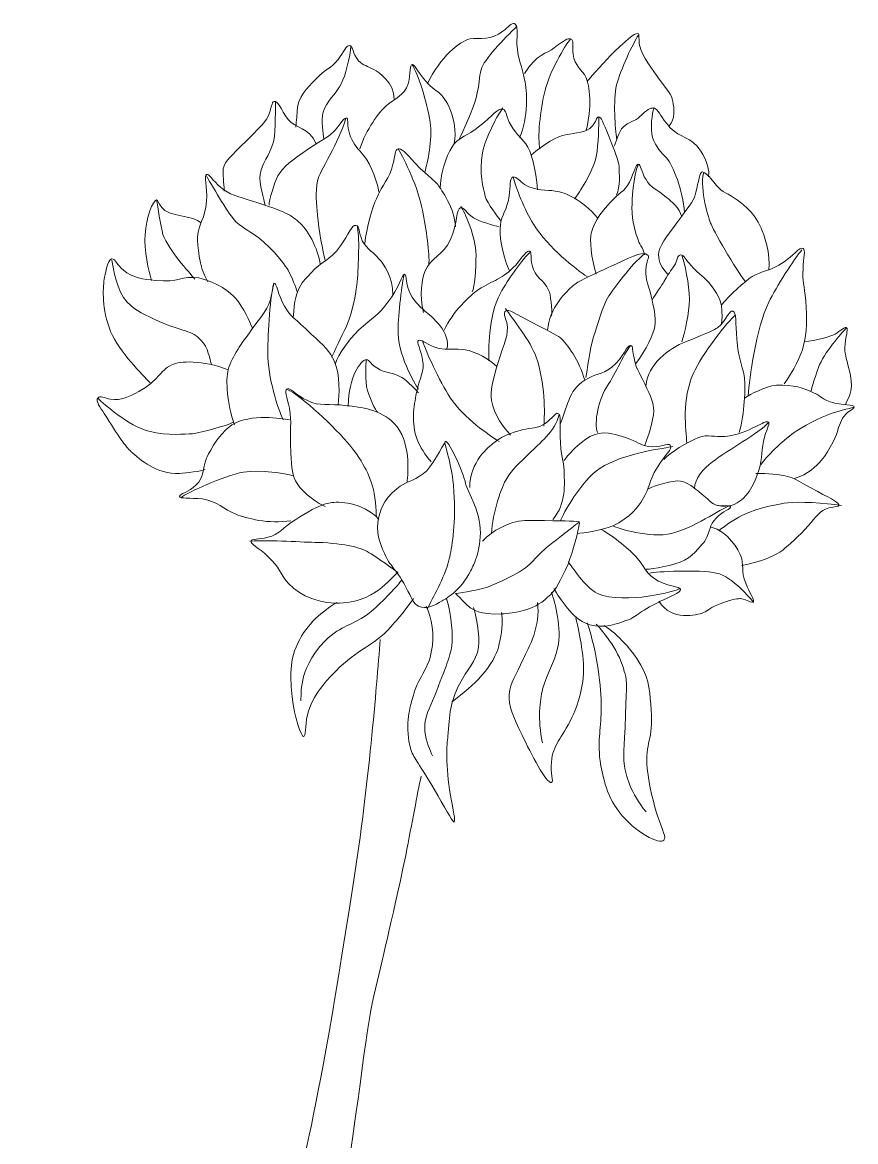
# Model space of a CAD drawing. Extents: x 26 to 586, y 226 to 583.
# Drawn here: x 516 to 581.2, y 372 to 459.6 of the extents above; entities that cross this region are included whole.
import ezdxf

# ---------------------------------------------------------------- set-up
doc = ezdxf.new("R2010")
doc.units = 0
doc.header["$MEASUREMENT"] = 0
doc.layers.add('Layer 1', color=7, linetype='Continuous')

msp = doc.modelspace()

# ---------------------------------------------------------------- linework, layer by layer
at = {"layer": 'Layer 1', "color": 7, "lineweight": 18, "true_color": 0xffffff}
for points, knots in [([(554.917, 450.586), (555.617, 452.086), (555.517, 454.286), (555.317, 455.086), (555.117, 456.186), (554.817, 456.586), (554.717, 457.886), (554.717, 458.686), (554.817, 459.386), (554.517, 459.486), (554.317, 459.586), (554.017, 459.186), (553.617, 458.886), (552.717, 458.186), (551.817, 458.386), (551.017, 458.286), (550.217, 458.086), (548.717, 456.886), (547.717, 454.786)], [0, 0, 0, 0, 1, 1, 1, 2, 2, 2, 3, 3, 3, 4, 4, 4, 5, 5, 5, 6, 6, 6, 6]), ([(554.717, 459.286), (553.717, 458.286), (552.117, 456.686), (551.917, 455.886), (551.717, 455.286), (551.817, 454.786), (551.517, 453.686), (551.317, 452.886), (550.417, 450.886), (550.217, 450.486)], [0, 0, 0, 0, 1, 1, 1, 2, 2, 2, 3, 3, 3, 3]), ([(560.117, 451.086), (560.617, 452.886), (560.417, 454.686), (560.117, 455.286), (559.817, 455.886), (559.217, 456.186), (559.117, 457.086), (559.017, 457.786), (559.217, 458.186), (558.917, 458.286), (558.717, 458.386), (558.417, 458.186), (557.617, 457.586), (557.117, 457.186), (556.217, 457.086), (555.317, 455.586)], [0, 0, 0, 0, 1, 1, 1, 2, 2, 2, 3, 3, 3, 4, 4, 4, 5, 5, 5, 5]), ([(558.917, 458.286), (558.417, 457.686), (557.317, 455.786), (556.917, 454.286), (556.517, 452.686), (556.317, 450.486), (556.517, 449.686)], [0, 0, 0, 0, 1, 1, 1, 2, 2, 2, 2]), ([(566.617, 451.486), (567.117, 451.986), (567.017, 452.886), (566.917, 453.386), (566.817, 453.986), (566.517, 454.186), (565.617, 455.486), (564.517, 456.986), (564.417, 457.386), (564.317, 457.786), (564.217, 458.286), (564.317, 458.586), (564.217, 458.686), (564.017, 458.786), (563.717, 458.586), (562.317, 457.286), (561.617, 456.586), (560.617, 455.386), (560.217, 454.986)], [0, 0, 0, 0, 1, 1, 1, 2, 2, 2, 3, 3, 3, 4, 4, 4, 5, 5, 5, 6, 6, 6, 6]), ([(564.217, 458.586), (563.817, 457.986), (562.817, 455.886), (562.517, 454.686), (562.217, 453.486), (562.417, 451.186), (562.517, 450.486)], [0, 0, 0, 0, 1, 1, 1, 2, 2, 2, 2]), ([(545.117, 453.586), (545.117, 454.886), (543.917, 455.686), (543.517, 455.886), (543.017, 456.186), (542.717, 456.186), (542.317, 456.586), (541.817, 457.186), (541.917, 457.686), (541.617, 457.786), (541.317, 457.786), (541.217, 457.286), (540.717, 456.686), (540.117, 455.886), (539.817, 456.086), (538.917, 455.086), (538.317, 454.486), (537.517, 453.686), (537.517, 452.586), (537.517, 452.386), (537.417, 451.486), (537.417, 451.386)], [0, 0, 0, 0, 1, 1, 1, 2, 2, 2, 3, 3, 3, 4, 4, 4, 5, 5, 5, 6, 6, 6, 7, 7, 7, 7]), ([(541.717, 457.786), (541.717, 456.886), (541.217, 455.286), (541.017, 454.886), (540.517, 453.886), (539.817, 453.486), (539.517, 452.486), (539.417, 451.986), (539.517, 450.786), (539.617, 450.486)], [0, 0, 0, 0, 1, 1, 1, 2, 2, 2, 3, 3, 3, 3]), ([(549.817, 450.086), (550.117, 452.086), (549.117, 453.686), (548.617, 454.086), (548.317, 454.286), (547.917, 454.586), (547.417, 455.186), (546.917, 455.786), (546.717, 456.286), (546.517, 456.286), (546.317, 456.286), (546.417, 455.586), (546.217, 454.786), (545.917, 453.886), (545.117, 453.586), (544.517, 453.086), (543.917, 452.586), (542.917, 451.186), (542.417, 449.686)], [0, 0, 0, 0, 1, 1, 1, 2, 2, 2, 3, 3, 3, 4, 4, 4, 5, 5, 5, 6, 6, 6, 6]), ([(547.517, 447.886), (547.717, 448.586), (548.117, 450.386), (547.917, 451.786), (547.717, 453.286), (546.917, 455.686), (546.517, 456.286)], [0, 0, 0, 0, 1, 1, 1, 2, 2, 2, 2]), ([(539.017, 450.086), (538.417, 451.386), (537.417, 451.286), (536.817, 451.986), (536.217, 452.786), (536.017, 453.486), (535.717, 453.386), (535.517, 453.386), (535.517, 452.886), (535.217, 452.186), (535.017, 451.786), (534.817, 451.586), (533.017, 449.786), (532.217, 448.986), (531.717, 448.586), (531.717, 447.886), (531.717, 447.586), (531.817, 446.586), (531.817, 446.386)], [0, 0, 0, 0, 1, 1, 1, 2, 2, 2, 3, 3, 3, 4, 4, 4, 5, 5, 5, 6, 6, 6, 6]), ([(535.817, 453.386), (535.817, 452.386), (535.817, 450.586), (535.617, 450.086), (535.317, 449.086), (534.817, 448.686), (534.617, 447.686), (534.517, 446.986), (534.917, 445.686), (535.017, 445.286)], [0, 0, 0, 0, 1, 1, 1, 2, 2, 2, 3, 3, 3, 3]), ([(543.917, 446.286), (543.717, 447.586), (543.017, 448.886), (542.617, 449.286), (542.117, 449.886), (541.817, 450.186), (541.617, 450.886), (541.417, 451.486), (541.517, 451.986), (541.417, 452.086), (541.217, 452.186), (540.917, 451.686), (540.517, 451.186), (540.017, 450.586), (539.717, 450.586), (538.417, 449.686), (537.117, 448.786), (536.417, 448.286), (536.017, 447.586), (535.717, 446.986), (535.317, 445.686), (535.317, 445.286)], [0, 0, 0, 0, 1, 1, 1, 2, 2, 2, 3, 3, 3, 4, 4, 4, 5, 5, 5, 6, 6, 6, 7, 7, 7, 7]), ([(541.317, 452.086), (540.817, 450.186), (539.217, 447.886), (539.117, 447.186), (538.917, 446.286), (539.017, 445.386), (539.117, 444.486), (539.217, 443.386), (539.517, 441.586), (539.717, 440.986)], [0, 0, 0, 0, 1, 1, 1, 2, 2, 2, 3, 3, 3, 3]), ([(556.317, 446.486), (556.217, 448.086), (555.817, 449.486), (555.417, 450.086), (555.017, 450.586), (554.517, 450.986), (554.117, 451.786), (553.817, 452.386), (553.917, 452.686), (553.617, 452.786), (553.217, 452.886), (552.817, 452.286), (551.817, 451.486), (550.717, 450.586), (550.317, 450.686), (549.817, 450.086), (549.417, 449.586), (548.717, 448.086), (548.717, 446.686)], [0, 0, 0, 0, 1, 1, 1, 2, 2, 2, 3, 3, 3, 4, 4, 4, 5, 5, 5, 6, 6, 6, 6]), ([(553.617, 452.886), (553.217, 452.386), (552.317, 450.686), (552.017, 449.386), (551.717, 447.786), (552.117, 446.586), (552.217, 445.986), (552.417, 445.386), (553.217, 444.386), (553.417, 444.086)], [0, 0, 0, 0, 1, 1, 1, 2, 2, 2, 3, 3, 3, 3]), ([(562.517, 446.086), (562.817, 446.686), (562.717, 447.886), (562.717, 448.186), (562.717, 448.586), (562.617, 448.786), (561.917, 450.686), (561.417, 451.786), (561.317, 452.186), (561.117, 452.186), (560.917, 452.186), (560.917, 451.786), (560.617, 451.486), (560.117, 450.886), (559.317, 450.986), (558.517, 450.786), (557.917, 450.686), (556.817, 450.086), (555.817, 449.186)], [0, 0, 0, 0, 1, 1, 1, 2, 2, 2, 3, 3, 3, 4, 4, 4, 5, 5, 5, 6, 6, 6, 6]), ([(559.217, 445.786), (559.617, 446.286), (560.617, 447.786), (560.917, 449.086), (561.117, 450.086), (561.117, 451.586), (561.117, 452.186)], [0, 0, 0, 0, 1, 1, 1, 2, 2, 2, 2]), ([(569.717, 447.486), (569.817, 448.586), (569.117, 449.486), (568.817, 449.886), (568.017, 450.786), (567.217, 450.586), (566.417, 451.686), (565.917, 452.286), (565.817, 452.786), (565.417, 452.886), (565.117, 452.886), (564.917, 452.786), (564.317, 452.186), (564.017, 451.886), (563.417, 451.786), (563.017, 451.386), (562.717, 451.086), (562.417, 450.086), (562.317, 449.886)], [0, 0, 0, 0, 1, 1, 1, 2, 2, 2, 3, 3, 3, 4, 4, 4, 5, 5, 5, 6, 6, 6, 6]), ([(565.417, 452.886), (565.317, 452.486), (565.117, 451.286), (565.317, 450.586), (565.617, 449.786), (566.017, 449.386), (566.417, 448.986), (566.917, 448.386), (567.717, 446.486), (567.817, 444.686)], [0, 0, 0, 0, 1, 1, 1, 2, 2, 2, 3, 3, 3, 3]), ([(549.917, 443.586), (549.817, 445.086), (548.817, 446.486), (548.517, 446.886), (548.117, 447.386), (548.117, 447.186), (546.717, 448.586), (546.017, 449.386), (545.617, 449.786), (545.417, 449.686), (545.117, 449.586), (545.217, 449.186), (545.017, 448.486), (544.717, 447.286), (544.217, 446.986), (543.717, 445.786), (543.417, 445.186), (542.917, 443.486), (542.817, 442.286)], [0, 0, 0, 0, 1, 1, 1, 2, 2, 2, 3, 3, 3, 4, 4, 4, 5, 5, 5, 6, 6, 6, 6]), ([(547.817, 440.586), (547.917, 441.486), (547.617, 443.386), (547.317, 444.886), (547.017, 446.586), (545.917, 448.886), (545.417, 449.686)], [0, 0, 0, 0, 1, 1, 1, 2, 2, 2, 2]), ([(539.317, 440.686), (539.017, 442.386), (538.117, 443.586), (537.517, 444.086), (536.817, 444.686), (535.917, 444.986), (534.017, 445.586), (532.817, 445.986), (532.217, 446.086), (531.517, 446.686), (530.917, 447.186), (530.617, 447.786), (530.417, 447.686), (530.217, 447.586), (530.517, 446.786), (530.417, 445.586), (530.317, 444.186), (529.817, 443.886), (529.717, 442.786), (529.717, 442.186), (529.817, 440.486), (530.517, 439.286)], [0, 0, 0, 0, 1, 1, 1, 2, 2, 2, 3, 3, 3, 4, 4, 4, 5, 5, 5, 6, 6, 6, 7, 7, 7, 7]), ([(567.617, 444.386), (567.417, 445.086), (566.817, 445.586), (566.417, 445.886), (565.617, 446.586), (565.217, 446.586), (564.817, 447.286), (564.417, 447.886), (564.417, 448.486), (564.217, 448.486), (564.017, 448.486), (563.917, 447.886), (563.517, 447.086), (563.117, 446.286), (562.717, 446.286), (562.017, 445.486), (561.517, 444.986), (560.817, 444.186), (560.517, 443.086), (560.417, 442.686), (560.517, 441.086), (560.917, 439.886)], [0, 0, 0, 0, 1, 1, 1, 2, 2, 2, 3, 3, 3, 4, 4, 4, 5, 5, 5, 6, 6, 6, 7, 7, 7, 7]), ([(564.217, 448.486), (563.817, 447.586), (563.717, 445.586), (563.717, 445.086), (563.717, 443.986), (564.017, 443.086), (564.217, 442.486), (564.317, 442.286), (564.717, 441.586), (564.717, 441.386)], [0, 0, 0, 0, 1, 1, 1, 2, 2, 2, 3, 3, 3, 3]), ([(574.417, 440.186), (574.617, 441.386), (574.017, 443.086), (573.817, 443.486), (573.317, 444.786), (572.117, 445.586), (571.817, 445.786), (570.917, 446.386), (570.717, 446.286), (570.117, 447.086), (569.817, 447.486), (569.417, 447.886), (569.217, 447.886), (569.017, 447.886), (568.917, 447.086), (568.717, 446.286), (568.617, 445.686), (568.417, 445.486), (567.217, 443.886), (566.017, 442.286), (565.717, 441.786), (565.817, 441.186), (565.817, 440.686), (566.317, 440.086), (566.517, 439.886)], [0, 0, 0, 0, 1, 1, 1, 2, 2, 2, 3, 3, 3, 4, 4, 4, 5, 5, 5, 6, 6, 6, 7, 7, 7, 8, 8, 8, 8]), ([(569.317, 447.786), (569.017, 446.486), (569.717, 444.186), (569.917, 443.786), (570.217, 442.986), (572.217, 439.686), (572.617, 439.286)], [0, 0, 0, 0, 1, 1, 1, 2, 2, 2, 2]), ([(537.517, 438.486), (537.417, 438.886), (537.117, 439.586), (536.817, 440.186), (536.617, 440.486), (536.217, 441.186), (534.917, 442.386), (533.717, 443.386), (533.517, 443.286), (532.717, 443.986), (532.217, 444.486), (531.017, 446.486), (530.417, 447.586)], [0, 0, 0, 0, 1, 1, 1, 2, 2, 2, 3, 3, 3, 4, 4, 4, 4]), ([(561.017, 444.286), (559.817, 445.686), (558.517, 446.286), (557.717, 446.386), (557.017, 446.486), (556.217, 446.386), (555.317, 446.886), (554.917, 447.186), (554.717, 447.486), (554.417, 447.486), (554.117, 447.386), (554.217, 446.786), (554.117, 445.986), (553.917, 444.786), (553.517, 444.586), (553.417, 443.686), (553.317, 443.086), (553.517, 441.486), (554.117, 440.186)], [0, 0, 0, 0, 1, 1, 1, 2, 2, 2, 3, 3, 3, 4, 4, 4, 5, 5, 5, 6, 6, 6, 6]), ([(554.417, 447.486), (554.617, 446.686), (555.317, 444.886), (556.017, 443.786), (557.217, 441.886), (559.317, 440.286), (560.217, 439.686)], [0, 0, 0, 0, 1, 1, 1, 2, 2, 2, 2]), ([(530.017, 443.886), (529.417, 444.486), (527.417, 444.386), (526.917, 445.086), (526.617, 445.486), (526.617, 445.686), (526.517, 445.686), (526.217, 445.686), (525.717, 444.286), (525.617, 442.986), (525.517, 441.786), (525.917, 440.086), (526.117, 439.386)], [0, 0, 0, 0, 1, 1, 1, 2, 2, 2, 3, 3, 3, 4, 4, 4, 4]), ([(526.517, 445.686), (526.617, 445.186), (526.817, 443.686), (527.017, 442.986), (527.517, 441.686), (529.017, 440.086), (529.517, 439.486)], [0, 0, 0, 0, 1, 1, 1, 2, 2, 2, 2]), ([(553.317, 443.586), (552.917, 443.686), (551.817, 443.986), (551.317, 444.286), (550.717, 444.686), (550.617, 445.086), (550.317, 445.086), (549.917, 444.986), (550.117, 443.886), (549.517, 442.586), (548.917, 441.286), (548.017, 441.286), (547.517, 440.086), (547.317, 439.586), (547.017, 438.186), (547.417, 436.886)], [0, 0, 0, 0, 1, 1, 1, 2, 2, 2, 3, 3, 3, 4, 4, 4, 5, 5, 5, 5]), ([(551.217, 438.486), (551.417, 438.886), (551.517, 440.286), (551.517, 441.386), (551.517, 442.786), (550.617, 444.786), (550.317, 445.186)], [0, 0, 0, 0, 1, 1, 1, 2, 2, 2, 2]), ([(545.017, 438.286), (545.017, 439.586), (544.317, 440.686), (543.917, 441.086), (543.517, 441.586), (543.017, 441.786), (542.617, 442.486), (542.317, 443.186), (542.417, 443.686), (542.117, 443.686), (541.817, 443.786), (541.517, 442.986), (540.917, 442.086), (540.017, 440.886), (539.417, 440.886), (538.617, 439.986), (538.217, 439.486), (537.317, 439.086), (537.217, 436.486)], [0, 0, 0, 0, 1, 1, 1, 2, 2, 2, 3, 3, 3, 4, 4, 4, 5, 5, 5, 6, 6, 6, 6]), ([(540.217, 433.386), (540.417, 433.786), (541.017, 435.086), (541.317, 435.686), (542.017, 437.286), (542.117, 438.686), (542.217, 439.286), (542.317, 440.586), (542.417, 442.886), (542.217, 443.686)], [0, 0, 0, 0, 1, 1, 1, 2, 2, 2, 3, 3, 3, 3]), ([(557.417, 436.586), (557.517, 437.086), (557.317, 438.386), (557.217, 438.586), (556.817, 439.486), (556.117, 439.586), (555.917, 440.586), (555.717, 441.186), (555.917, 441.586), (555.717, 441.686), (555.517, 441.786), (555.117, 441.186), (554.617, 440.586), (553.617, 439.486), (552.817, 439.386), (551.717, 438.686), (551.017, 438.186), (549.717, 436.986), (549.017, 435.486)], [0, 0, 0, 0, 1, 1, 1, 2, 2, 2, 3, 3, 3, 4, 4, 4, 5, 5, 5, 6, 6, 6, 6]), ([(555.717, 441.586), (555.217, 441.086), (554.017, 439.486), (553.417, 438.386), (552.417, 436.486), (552.517, 433.886), (552.517, 433.086)], [0, 0, 0, 0, 1, 1, 1, 2, 2, 2, 2]), ([(564.017, 432.886), (564.817, 433.886), (565.417, 435.286), (565.517, 435.786), (565.617, 436.586), (565.417, 437.286), (565.217, 438.186), (564.917, 439.286), (564.717, 439.686), (564.817, 440.486), (564.917, 440.986), (565.117, 441.286), (564.917, 441.386), (564.717, 441.686), (563.917, 441.386), (562.517, 440.686), (560.517, 439.786), (559.417, 439.286), (559.117, 438.986), (558.617, 438.586), (557.217, 437.186), (557.117, 435.486)], [0, 0, 0, 0, 1, 1, 1, 2, 2, 2, 3, 3, 3, 4, 4, 4, 5, 5, 5, 6, 6, 6, 7, 7, 7, 7]), ([(575.617, 431.286), (576.317, 432.186), (577.017, 433.686), (577.117, 434.186), (577.417, 435.386), (577.417, 436.386), (577.317, 437.786), (577.217, 439.086), (577.017, 439.286), (577.117, 440.286), (577.117, 441.186), (577.317, 441.786), (577.117, 441.886), (576.817, 442.086), (576.417, 441.286), (575.217, 440.586), (574.317, 440.086), (574.017, 440.186), (573.117, 439.686), (572.617, 439.386), (571.317, 438.186), (570.717, 437.486)], [0, 0, 0, 0, 1, 1, 1, 2, 2, 2, 3, 3, 3, 4, 4, 4, 5, 5, 5, 6, 6, 6, 7, 7, 7, 7]), ([(577.017, 441.786), (576.417, 441.086), (575.017, 438.886), (574.417, 437.686), (573.417, 435.586), (572.917, 431.686), (572.817, 430.386)], [0, 0, 0, 0, 1, 1, 1, 2, 2, 2, 2]), ([(534.017, 435.686), (533.817, 436.086), (533.317, 437.286), (532.717, 437.986), (532.317, 438.386), (531.317, 439.286), (529.817, 439.586), (528.417, 439.786), (528.317, 439.186), (526.417, 439.386), (525.517, 439.486), (524.617, 439.586), (523.917, 440.186), (523.417, 440.586), (523.317, 441.086), (523.017, 441.086), (522.617, 440.986), (522.517, 439.786), (522.417, 439.486), (522.317, 438.686), (522.217, 437.186), (522.917, 435.386), (523.617, 433.786), (525.417, 431.986), (526.017, 431.386)], [0, 0, 0, 0, 1, 1, 1, 2, 2, 2, 3, 3, 3, 4, 4, 4, 5, 5, 5, 6, 6, 6, 7, 7, 7, 8, 8, 8, 8]), ([(523.017, 440.986), (523.117, 440.286), (523.417, 438.586), (524.217, 437.686), (524.917, 436.986), (525.617, 436.686), (526.717, 436.186), (528.517, 435.386), (529.317, 435.486), (530.017, 434.686), (530.517, 434.186), (530.717, 433.186), (530.817, 432.786)], [0, 0, 0, 0, 1, 1, 1, 2, 2, 2, 3, 3, 3, 4, 4, 4, 4]), ([(564.717, 441.486), (563.617, 440.586), (562.317, 438.786), (561.917, 438.186), (561.317, 437.186), (561.117, 436.186), (560.717, 434.986), (560.417, 433.986), (560.217, 432.386), (560.117, 431.786)], [0, 0, 0, 0, 1, 1, 1, 2, 2, 2, 3, 3, 3, 3]), ([(570.717, 435.986), (570.917, 437.586), (570.517, 438.186), (569.917, 438.986), (569.417, 439.686), (569.017, 439.786), (568.317, 440.586), (567.917, 440.986), (567.817, 441.386), (567.517, 441.386), (567.317, 441.386), (567.317, 441.186), (567.117, 440.686), (566.817, 440.186), (566.717, 440.186), (566.217, 439.286), (566.117, 439.086), (565.517, 438.286), (565.317, 437.886)], [0, 0, 0, 0, 1, 1, 1, 2, 2, 2, 3, 3, 3, 4, 4, 4, 5, 5, 5, 6, 6, 6, 6]), ([(567.617, 434.586), (567.817, 435.186), (568.217, 436.886), (568.217, 437.886), (568.217, 439.086), (567.817, 440.786), (567.617, 441.386)], [0, 0, 0, 0, 1, 1, 1, 2, 2, 2, 2]), ([(549.217, 433.986), (549.617, 435.286), (548.017, 436.586), (547.517, 436.986), (547.117, 437.386), (546.817, 437.586), (546.517, 438.086), (545.917, 438.986), (546.117, 439.886), (545.917, 439.886), (545.717, 439.886), (545.517, 438.786), (544.617, 437.686), (543.917, 436.686), (543.417, 436.486), (542.317, 435.486), (541.517, 434.686), (540.717, 433.586), (540.517, 432.886)], [0, 0, 0, 0, 1, 1, 1, 2, 2, 2, 3, 3, 3, 4, 4, 4, 5, 5, 5, 6, 6, 6, 6]), ([(545.917, 439.886), (545.717, 439.386), (545.417, 436.586), (545.417, 435.586), (545.317, 433.686), (546.717, 431.286), (547.017, 430.886)], [0, 0, 0, 0, 1, 1, 1, 2, 2, 2, 2]), ([(540.717, 429.686), (540.817, 430.386), (540.917, 431.986), (540.417, 433.086), (540.117, 433.786), (539.617, 434.286), (538.617, 435.186), (537.317, 436.486), (537.017, 436.486), (536.517, 437.386), (536.017, 438.286), (535.917, 439.186), (535.717, 439.186), (535.617, 439.186), (535.617, 438.686), (535.517, 438.286), (535.317, 437.186), (534.717, 436.586), (533.917, 435.486), (533.217, 434.486), (532.417, 433.486), (532.117, 432.386), (531.917, 431.586), (532.017, 429.786), (532.617, 428.086)], [0, 0, 0, 0, 1, 1, 1, 2, 2, 2, 3, 3, 3, 4, 4, 4, 5, 5, 5, 6, 6, 6, 7, 7, 7, 8, 8, 8, 8]), ([(535.717, 439.186), (535.417, 438.386), (535.217, 435.186), (535.217, 433.786), (535.217, 431.686), (536.017, 429.386), (536.417, 428.486)], [0, 0, 0, 0, 1, 1, 1, 2, 2, 2, 2]), ([(560.017, 431.586), (559.617, 433.086), (558.617, 434.486), (558.117, 434.886), (557.717, 435.186), (557.117, 435.486), (555.917, 436.086), (554.617, 436.786), (554.017, 437.186), (553.817, 436.986), (553.617, 436.886), (553.817, 436.486), (553.917, 436.086), (554.117, 435.086), (553.717, 434.586), (553.217, 432.886), (552.817, 431.486), (552.617, 430.786), (552.717, 429.986), (552.917, 428.886), (553.717, 427.786), (554.217, 427.286)], [0, 0, 0, 0, 1, 1, 1, 2, 2, 2, 3, 3, 3, 4, 4, 4, 5, 5, 5, 6, 6, 6, 7, 7, 7, 7]), ([(556.817, 427.986), (556.917, 428.986), (556.917, 431.386), (556.217, 433.386), (555.817, 434.586), (554.317, 436.486), (553.817, 437.186)], [0, 0, 0, 0, 1, 1, 1, 2, 2, 2, 2]), ([(572.117, 427.486), (572.517, 428.986), (572.617, 430.986), (572.517, 431.786), (572.317, 432.986), (572.017, 433.286), (571.917, 434.786), (571.817, 436.086), (571.917, 436.886), (571.617, 436.986), (571.317, 437.086), (571.217, 436.386), (570.417, 435.686), (570.117, 435.486), (569.917, 435.386), (567.917, 434.586), (566.617, 434.086), (564.917, 432.786), (564.817, 431.186)], [0, 0, 0, 0, 1, 1, 1, 2, 2, 2, 3, 3, 3, 4, 4, 4, 5, 5, 5, 6, 6, 6, 6]), ([(571.817, 436.686), (571.217, 436.186), (569.217, 433.686), (568.517, 432.086), (567.617, 430.186), (567.917, 427.586), (568.017, 426.686)], [0, 0, 0, 0, 1, 1, 1, 2, 2, 2, 2]), ([(580.417, 429.686), (580.717, 430.386), (581.217, 430.786), (580.617, 432.786), (580.417, 433.486), (580.317, 433.886), (580.417, 434.686), (580.517, 435.186), (580.617, 435.586), (580.517, 435.686), (580.417, 435.786), (580.017, 435.486), (579.617, 435.186), (579.217, 434.986), (578.117, 434.686), (577.217, 434.586)], [0, 0, 0, 0, 1, 1, 1, 2, 2, 2, 3, 3, 3, 4, 4, 4, 5, 5, 5, 5]), ([(580.517, 435.686), (580.117, 435.286), (578.717, 433.686), (578.317, 432.586), (578.117, 432.086), (577.817, 431.086), (577.717, 430.686)], [0, 0, 0, 0, 1, 1, 1, 2, 2, 2, 2]), ([(553.117, 432.686), (552.217, 433.486), (551.017, 433.986), (550.417, 433.986), (549.617, 434.086), (549.117, 433.886), (548.217, 434.186), (547.517, 434.486), (547.217, 434.786), (547.017, 434.686), (546.817, 434.586), (547.217, 433.986), (547.317, 433.186), (547.517, 432.186), (547.117, 431.986), (546.817, 430.386), (546.617, 429.286), (546.417, 427.986), (547.017, 426.686), (547.217, 426.186), (547.817, 425.386), (548.017, 425.186)], [0, 0, 0, 0, 1, 1, 1, 2, 2, 2, 3, 3, 3, 4, 4, 4, 5, 5, 5, 6, 6, 6, 7, 7, 7, 7]), ([(547.317, 434.686), (547.617, 433.786), (548.617, 431.586), (549.517, 430.186), (550.617, 428.586), (552.517, 427.286), (553.317, 426.786)], [0, 0, 0, 0, 1, 1, 1, 2, 2, 2, 2]), ([(564.717, 426.486), (564.917, 426.986), (565.417, 428.386), (565.417, 429.186), (565.417, 429.786), (565.217, 430.286), (564.717, 431.286), (564.217, 432.386), (564.017, 432.486), (563.917, 433.186), (563.717, 433.886), (563.817, 434.286), (563.617, 434.286), (563.317, 434.386), (563.117, 433.386), (562.117, 432.586), (561.317, 431.986), (560.817, 432.086), (560.017, 431.586), (558.717, 430.786), (558.617, 429.286), (558.117, 428.186)], [0, 0, 0, 0, 1, 1, 1, 2, 2, 2, 3, 3, 3, 4, 4, 4, 5, 5, 5, 6, 6, 6, 7, 7, 7, 7]), ([(563.617, 434.286), (563.317, 434.086), (562.317, 431.886), (561.817, 431.186), (561.117, 430.186), (560.717, 428.186), (561.017, 427.486)], [0, 0, 0, 0, 1, 1, 1, 2, 2, 2, 2]), ([(532.117, 432.386), (530.117, 433.186), (528.317, 433.086), (527.717, 432.786), (526.717, 432.286), (526.717, 431.586), (525.117, 430.686), (524.417, 430.286), (523.717, 429.986), (522.917, 430.086), (522.417, 430.186), (522.117, 430.386), (521.917, 430.186), (521.717, 429.986), (522.117, 429.386), (522.417, 428.986), (523.517, 427.186), (524.117, 426.386), (524.517, 425.986), (525.217, 425.386), (526.517, 424.186), (528.317, 424.286), (528.817, 424.286), (530.017, 424.486), (530.317, 424.586)], [0, 0, 0, 0, 1, 1, 1, 2, 2, 2, 3, 3, 3, 4, 4, 4, 5, 5, 5, 6, 6, 6, 7, 7, 7, 8, 8, 8, 8]), ([(547.017, 430.586), (546.817, 430.786), (546.217, 431.486), (545.717, 431.786), (545.017, 432.186), (544.417, 432.186), (544.017, 432.386), (543.217, 432.786), (543.217, 433.186), (542.917, 433.186), (542.517, 433.186), (541.517, 431.786), (541.517, 429.586)], [0, 0, 0, 0, 1, 1, 1, 2, 2, 2, 3, 3, 3, 4, 4, 4, 4]), ([(542.917, 433.186), (542.917, 432.886), (542.817, 431.486), (543.017, 430.786), (543.217, 430.186), (543.617, 429.186), (543.817, 429.086)], [0, 0, 0, 0, 1, 1, 1, 2, 2, 2, 2]), ([(546.117, 423.586), (546.217, 424.286), (546.417, 426.886), (545.117, 428.186), (544.117, 429.286), (542.417, 429.486), (541.417, 429.586), (539.917, 429.786), (539.317, 429.486), (538.317, 429.986), (537.417, 430.386), (536.917, 431.086), (536.717, 430.886), (536.517, 430.786), (536.717, 430.286), (536.917, 429.386), (537.117, 428.086), (536.917, 427.986), (537.017, 425.886), (537.117, 424.686), (537.117, 424.086), (537.517, 423.486), (538.017, 422.686), (539.217, 421.886), (539.717, 421.686)], [0, 0, 0, 0, 1, 1, 1, 2, 2, 2, 3, 3, 3, 4, 4, 4, 5, 5, 5, 6, 6, 6, 7, 7, 7, 8, 8, 8, 8]), ([(576.417, 423.886), (577.517, 424.186), (578.117, 424.886), (578.517, 425.286), (579.217, 426.086), (579.817, 427.486), (579.817, 427.686), (580.017, 428.186), (580.117, 428.686), (580.617, 429.086), (580.917, 429.286), (581.117, 429.386), (581.117, 429.486), (581.117, 429.686), (580.217, 429.586), (579.217, 429.886), (578.417, 430.186), (578.517, 430.386), (577.717, 430.686), (577.317, 430.886), (576.317, 431.286), (575.017, 431.186), (574.117, 431.086), (573.017, 430.486), (572.517, 430.186)], [0, 0, 0, 0, 1, 1, 1, 2, 2, 2, 3, 3, 3, 4, 4, 4, 5, 5, 5, 6, 6, 6, 7, 7, 7, 8, 8, 8, 8]), ([(521.917, 430.186), (522.417, 429.686), (524.317, 427.986), (525.917, 427.586), (527.517, 427.186), (528.717, 427.386), (529.317, 427.386), (530.317, 427.586), (531.917, 427.986), (532.517, 428.286)], [0, 0, 0, 0, 1, 1, 1, 2, 2, 2, 3, 3, 3, 3]), ([(543.717, 420.886), (543.717, 421.286), (543.617, 422.686), (543.417, 423.286), (543.317, 423.586), (543.017, 424.786), (541.717, 426.386), (540.417, 427.986), (537.917, 430.286), (536.717, 430.886)], [0, 0, 0, 0, 1, 1, 1, 2, 2, 2, 3, 3, 3, 3]), ([(581.117, 429.486), (580.817, 429.386), (579.517, 429.086), (579.117, 428.886), (577.717, 428.386), (576.717, 427.686), (576.417, 427.486), (575.417, 426.786), (574.217, 425.586), (573.817, 424.986)], [0, 0, 0, 0, 1, 1, 1, 2, 2, 2, 3, 3, 3, 3]), ([(536.917, 428.486), (536.317, 428.586), (533.917, 428.986), (532.417, 428.086), (531.117, 427.186), (530.517, 425.586), (530.417, 425.486), (530.117, 424.586), (530.217, 423.986), (529.617, 423.386), (529.017, 422.786), (528.317, 422.686), (528.317, 422.486), (528.317, 422.286), (529.117, 422.386), (530.117, 422.286), (531.317, 422.086), (531.717, 421.486), (532.717, 421.086), (533.517, 420.786), (535.317, 420.286), (537.017, 420.586)], [0, 0, 0, 0, 1, 1, 1, 2, 2, 2, 3, 3, 3, 4, 4, 4, 5, 5, 5, 6, 6, 6, 7, 7, 7, 7]), ([(557.517, 420.686), (558.617, 421.886), (558.417, 423.686), (558.417, 424.186), (558.417, 425.186), (558.217, 425.286), (558.117, 426.686), (558.017, 428.086), (558.217, 428.886), (557.917, 428.986), (557.717, 429.086), (557.517, 428.586), (556.917, 428.186), (556.317, 427.786), (555.917, 427.886), (555.117, 427.686), (554.817, 427.586), (553.717, 427.386), (552.917, 426.686), (552.517, 426.386), (551.017, 425.186), (551.017, 423.186)], [0, 0, 0, 0, 1, 1, 1, 2, 2, 2, 3, 3, 3, 4, 4, 4, 5, 5, 5, 6, 6, 6, 7, 7, 7, 7]), ([(558.017, 428.886), (557.717, 427.586), (556.417, 426.586), (555.717, 425.886), (554.917, 425.086), (554.317, 424.586), (553.917, 423.886), (553.517, 423.286), (552.817, 421.186), (552.717, 419.586)], [0, 0, 0, 0, 1, 1, 1, 2, 2, 2, 3, 3, 3, 3]), ([(570.417, 421.786), (570.717, 421.686), (572.517, 421.286), (573.517, 424.186), (573.917, 425.186), (573.817, 425.886), (574.017, 426.786), (574.217, 427.786), (574.517, 428.086), (574.417, 428.286), (574.117, 428.586), (573.017, 427.386), (571.017, 427.186), (570.117, 427.086), (569.717, 427.386), (568.917, 427.086), (568.117, 426.786), (566.617, 425.886), (566.217, 425.386)], [0, 0, 0, 0, 1, 1, 1, 2, 2, 2, 3, 3, 3, 4, 4, 4, 5, 5, 5, 6, 6, 6, 6]), ([(559.417, 419.586), (559.817, 419.586), (561.617, 419.886), (562.217, 420.186), (563.517, 420.786), (564.317, 421.786), (564.517, 422.186), (565.217, 423.286), (564.917, 423.486), (565.717, 424.786), (566.317, 425.786), (566.917, 426.186), (566.717, 426.486), (566.517, 426.686), (565.917, 426.286), (565.017, 426.386), (564.317, 426.486), (564.217, 426.786), (563.217, 427.086), (562.517, 427.286), (561.817, 427.586), (561.017, 427.386), (560.017, 427.186), (558.717, 425.786), (558.417, 425.286)], [0, 0, 0, 0, 1, 1, 1, 2, 2, 2, 3, 3, 3, 4, 4, 4, 5, 5, 5, 6, 6, 6, 7, 7, 7, 8, 8, 8, 8]), ([(574.417, 428.286), (573.617, 427.386), (571.317, 426.186), (570.017, 425.186), (569.317, 424.686), (568.617, 423.886), (568.617, 423.086)], [0, 0, 0, 0, 1, 1, 1, 2, 2, 2, 2]), ([(549.117, 426.786), (548.917, 426.486), (548.017, 424.686), (547.417, 424.286), (546.517, 423.586), (546.017, 423.686), (545.317, 423.086), (544.217, 422.286), (543.917, 420.986), (543.917, 420.886), (543.617, 419.686), (544.017, 418.786), (544.317, 418.086), (544.817, 416.886), (545.117, 417.086), (546.017, 415.386), (546.517, 414.486), (546.617, 414.086), (547.017, 413.886), (547.617, 413.586), (548.317, 413.986), (548.817, 414.286), (549.017, 414.386), (550.317, 415.086), (551.117, 416.686), (551.317, 417.086), (552.017, 418.486), (551.817, 420.286), (551.717, 421.086), (551.417, 421.886), (550.717, 423.386), (550.717, 423.886), (549.417, 426.886), (549.117, 426.786), (548.917, 426.686), (549.717, 425.086), (549.817, 422.386), (549.917, 420.186), (549.617, 418.386), (549.417, 417.586), (549.017, 415.986), (548.117, 414.586), (547.717, 413.686)], [0, 0, 0, 0, 1, 1, 1, 2, 2, 2, 3, 3, 3, 4, 4, 4, 5, 5, 5, 6, 6, 6, 7, 7, 7, 8, 8, 8, 9, 9, 9, 10, 10, 10, 11, 11, 11, 12, 12, 12, 13, 13, 13, 14, 14, 14, 14]), ([(566.917, 426.386), (566.417, 426.286), (563.017, 425.886), (561.217, 424.686), (559.717, 423.686), (558.317, 421.086), (558.117, 420.586)], [0, 0, 0, 0, 1, 1, 1, 2, 2, 2, 2]), ([(537.217, 424.086), (536.617, 424.286), (534.617, 424.586), (533.317, 424.386), (531.717, 424.086), (528.917, 422.786), (528.417, 422.386)], [0, 0, 0, 0, 1, 1, 1, 2, 2, 2, 2]), ([(572.317, 417.086), (573.617, 417.286), (575.017, 417.886), (575.517, 418.286), (576.017, 418.686), (576.817, 419.386), (577.517, 420.186), (578.117, 420.886), (578.417, 421.386), (579.117, 421.586), (579.617, 421.686), (579.917, 421.686), (579.917, 421.786), (579.917, 421.986), (579.517, 422.186), (578.217, 422.886), (576.417, 423.886), (576.217, 423.986), (575.717, 424.086), (574.917, 424.286), (573.817, 424.286), (573.417, 424.286)], [0, 0, 0, 0, 1, 1, 1, 2, 2, 2, 3, 3, 3, 4, 4, 4, 5, 5, 5, 6, 6, 6, 7, 7, 7, 7]), ([(564.817, 416.786), (565.317, 416.786), (567.017, 417.086), (567.817, 417.486), (568.717, 417.986), (569.217, 418.786), (569.417, 418.986), (569.917, 419.886), (569.717, 420.186), (570.317, 420.786), (570.817, 421.386), (571.517, 421.486), (571.417, 421.686), (571.417, 421.786), (570.917, 421.686), (570.417, 421.786), (569.917, 421.886), (569.817, 422.186), (568.917, 422.886), (568.317, 423.386), (567.917, 423.586), (567.517, 423.686), (566.917, 423.786), (565.417, 423.286), (565.017, 423.086)], [0, 0, 0, 0, 1, 1, 1, 2, 2, 2, 3, 3, 3, 4, 4, 4, 5, 5, 5, 6, 6, 6, 7, 7, 7, 8, 8, 8, 8]), ([(543.917, 420.686), (542.617, 422.086), (540.717, 422.086), (540.117, 421.986), (539.117, 421.786), (538.217, 421.186), (537.417, 420.686), (536.317, 419.986), (536.117, 419.486), (535.217, 419.286), (534.517, 419.086), (533.917, 419.186), (533.917, 418.986), (533.817, 418.786), (534.517, 418.486), (535.217, 417.786), (536.217, 416.886), (536.117, 416.486), (536.817, 415.686), (537.917, 414.486), (539.417, 414.286), (539.817, 414.186), (541.717, 413.886), (543.217, 414.686), (543.617, 414.986), (544.317, 415.386), (545.117, 416.286), (545.417, 416.586)], [0, 0, 0, 0, 1, 1, 1, 2, 2, 2, 3, 3, 3, 4, 4, 4, 5, 5, 5, 6, 6, 6, 7, 7, 7, 8, 8, 8, 9, 9, 9, 9]), ([(562.217, 420.186), (562.617, 419.986), (565.117, 419.186), (566.817, 419.586), (568.517, 419.986), (570.617, 421.486), (571.417, 421.786)], [0, 0, 0, 0, 1, 1, 1, 2, 2, 2, 2]), ([(580.117, 421.786), (578.817, 421.986), (576.717, 422.086), (575.917, 421.986), (575.217, 421.886), (573.817, 421.686), (572.317, 420.986), (571.717, 420.686), (570.817, 420.086), (570.517, 419.786)], [0, 0, 0, 0, 1, 1, 1, 2, 2, 2, 3, 3, 3, 3]), ([(552.017, 418.986), (552.817, 419.886), (554.117, 420.386), (554.617, 420.486), (555.317, 420.686), (555.617, 420.586), (557.517, 420.586), (559.017, 420.586), (559.617, 420.486), (559.617, 420.486), (559.617, 420.486), (558.917, 419.986), (557.817, 419.086), (556.117, 417.886), (556.317, 417.486), (554.917, 416.586), (553.517, 415.786), (552.417, 415.386), (552.417, 415.386), (551.417, 415.086), (549.917, 414.886), (549.917, 414.886), (549.917, 414.886), (550.917, 413.886), (551.017, 413.786), (551.217, 413.686), (551.817, 413.186), (553.517, 413.286), (554.517, 413.386), (555.917, 413.486), (557.117, 414.586), (557.817, 415.186), (558.117, 415.886), (558.717, 417.186), (559.117, 418.186), (559.517, 419.786), (559.617, 420.386)], [0, 0, 0, 0, 1, 1, 1, 2, 2, 2, 3, 3, 3, 4, 4, 4, 5, 5, 5, 6, 6, 6, 7, 7, 7, 8, 8, 8, 9, 9, 9, 10, 10, 10, 11, 11, 11, 12, 12, 12, 12]), ([(557.617, 415.286), (557.817, 414.886), (558.917, 413.086), (560.017, 412.586), (561.117, 412.086), (562.217, 412.386), (563.017, 412.686), (564.317, 413.086), (564.117, 413.486), (566.417, 414.486), (567.017, 414.786), (567.517, 414.986), (567.517, 415.186), (567.517, 415.486), (566.417, 415.386), (565.417, 416.086), (564.717, 416.586), (564.717, 416.986), (564.017, 417.786), (563.617, 418.186), (562.317, 419.386), (561.317, 419.886)], [0, 0, 0, 0, 1, 1, 1, 2, 2, 2, 3, 3, 3, 4, 4, 4, 5, 5, 5, 6, 6, 6, 7, 7, 7, 7]), ([(565.817, 414.286), (566.817, 412.686), (568.817, 413.186), (569.317, 413.386), (569.717, 413.586), (569.817, 413.786), (570.617, 414.086), (571.617, 414.486), (572.117, 414.486), (572.217, 414.486), (572.817, 414.386), (573.017, 414.086), (573.217, 414.286), (573.317, 414.386), (572.917, 414.886), (572.617, 415.686), (572.217, 416.686), (572.517, 417.086), (572.217, 417.886), (572.117, 418.186), (571.217, 419.786), (569.917, 420.086)], [0, 0, 0, 0, 1, 1, 1, 2, 2, 2, 3, 3, 3, 4, 4, 4, 5, 5, 5, 6, 6, 6, 7, 7, 7, 7]), ([(545.317, 416.586), (545.117, 416.786), (543.717, 417.686), (543.317, 417.986), (542.517, 418.486), (541.417, 418.786), (539.117, 418.886), (538.017, 418.886), (535.517, 419.086), (533.817, 418.986)], [0, 0, 0, 0, 1, 1, 1, 2, 2, 2, 3, 3, 3, 3]), ([(558.717, 417.386), (559.017, 416.986), (560.017, 415.386), (561.017, 414.886), (563.217, 413.986), (567.217, 415.086), (567.517, 415.286)], [0, 0, 0, 0, 1, 1, 1, 2, 2, 2, 2]), ([(573.217, 414.186), (573.017, 414.486), (571.617, 416.186), (570.317, 416.486), (569.017, 416.786), (565.517, 416.586), (565.117, 416.486)], [0, 0, 0, 0, 1, 1, 1, 2, 2, 2, 2]), ([(545.717, 415.986), (545.417, 415.486), (544.217, 414.286), (543.317, 413.486), (541.817, 412.286), (541.017, 412.486), (539.717, 411.186), (538.517, 409.986), (538.117, 408.686), (538.017, 408.386), (537.817, 407.586), (537.817, 406.986), (537.817, 406.486)], [0, 0, 0, 0, 1, 1, 1, 2, 2, 2, 3, 3, 3, 4, 4, 4, 4]), ([(540.617, 414.186), (539.917, 413.786), (538.417, 412.686), (537.717, 411.286), (536.817, 409.686), (537.017, 408.186), (537.117, 406.786), (537.317, 405.186), (537.817, 403.686), (538.017, 403.686), (538.217, 403.686), (538.117, 404.486), (538.317, 405.386), (538.717, 406.986), (539.817, 408.086), (540.817, 409.086), (542.617, 410.786), (543.617, 410.786), (545.117, 412.586), (545.617, 413.086), (546.417, 414.186), (546.617, 414.486)], [0, 0, 0, 0, 1, 1, 1, 2, 2, 2, 3, 3, 3, 4, 4, 4, 5, 5, 5, 6, 6, 6, 7, 7, 7, 7]), ([(548.117, 402.186), (547.917, 402.586), (547.617, 403.286), (547.517, 404.086), (547.417, 404.986), (547.717, 405.586), (548.117, 406.486), (549.017, 408.786), (549.517, 409.986), (549.617, 410.786), (549.717, 411.586), (549.617, 413.086), (549.217, 414.486)], [0, 0, 0, 0, 1, 1, 1, 2, 2, 2, 3, 3, 3, 4, 4, 4, 4]), ([(556.717, 403.186), (556.317, 405.086), (556.517, 406.486), (556.717, 407.386), (557.117, 408.786), (557.617, 409.286), (557.917, 410.686), (558.217, 412.086), (557.717, 414.186), (557.417, 414.986)], [0, 0, 0, 0, 1, 1, 1, 2, 2, 2, 3, 3, 3, 3]), ([(547.617, 413.886), (548.017, 412.986), (548.317, 411.686), (548.017, 410.286), (547.717, 408.786), (547.017, 408.486), (546.517, 406.586), (546.317, 405.886), (545.917, 404.386), (546.417, 402.686), (546.717, 401.786), (546.917, 401.886), (548.517, 399.086), (549.317, 397.686), (549.717, 396.986), (549.817, 396.986), (549.917, 397.086), (549.717, 397.886), (549.517, 399.086), (549.117, 401.386), (549.217, 403.186), (549.317, 403.686), (549.417, 405.386), (549.517, 406.486), (550.217, 407.786), (550.817, 408.986), (551.517, 409.486), (551.717, 410.686), (551.817, 411.586), (551.517, 413.286), (551.317, 413.786)], [0, 0, 0, 0, 1, 1, 1, 2, 2, 2, 3, 3, 3, 4, 4, 4, 5, 5, 5, 6, 6, 6, 7, 7, 7, 8, 8, 8, 9, 9, 9, 10, 10, 10, 10]), ([(556.317, 414.186), (556.617, 412.386), (555.617, 410.586), (555.217, 409.786), (554.617, 408.386), (554.217, 407.986), (554.117, 406.986), (554.017, 406.086), (554.417, 405.286), (555.117, 403.786), (555.817, 402.386), (557.017, 399.986), (557.417, 400.086), (557.617, 400.186), (557.317, 400.786), (557.417, 401.686), (557.517, 403.086), (558.217, 403.486), (559.017, 405.186), (559.317, 405.786), (559.817, 406.986), (559.917, 408.586), (560.017, 409.886), (559.517, 412.286), (559.317, 412.986)], [0, 0, 0, 0, 1, 1, 1, 2, 2, 2, 3, 3, 3, 4, 4, 4, 5, 5, 5, 6, 6, 6, 7, 7, 7, 8, 8, 8, 8]), ([(549.617, 406.386), (550.017, 406.686), (551.117, 407.586), (551.717, 408.186), (552.517, 409.086), (552.917, 409.686), (553.217, 410.486), (553.317, 410.886), (553.717, 412.286), (553.517, 413.386)], [0, 0, 0, 0, 1, 1, 1, 2, 2, 2, 3, 3, 3, 3]), ([(560.217, 412.586), (561.017, 410.286), (561.317, 407.386), (561.317, 406.086), (561.317, 404.286), (561.017, 403.586), (561.217, 401.786), (561.417, 400.786), (561.617, 399.186), (562.717, 397.786), (563.917, 396.186), (565.917, 395.186), (566.217, 395.586), (566.417, 395.786), (566.117, 396.286), (565.717, 397.486), (565.717, 397.486), (565.117, 399.286), (564.917, 401.186), (564.717, 403.286), (565.417, 403.386), (565.217, 405.786), (565.117, 406.986), (565.117, 408.086), (564.417, 409.286), (563.617, 410.686), (562.217, 411.986), (561.517, 412.386)], [0, 0, 0, 0, 1, 1, 1, 2, 2, 2, 3, 3, 3, 4, 4, 4, 5, 5, 5, 6, 6, 6, 7, 7, 7, 8, 8, 8, 9, 9, 9, 9]), ([(564.817, 397.786), (563.617, 399.286), (563.217, 400.586), (563.117, 401.586), (563.017, 402.286), (563.117, 402.386), (563.217, 405.386), (563.317, 407.786), (563.317, 408.286), (563.117, 408.786), (562.817, 410.186), (561.517, 411.886), (560.917, 412.486)], [0, 0, 0, 0, 1, 1, 1, 2, 2, 2, 3, 3, 3, 4, 4, 4, 4]), ([(544.017, 411.286), (543.717, 407.486), (543.117, 399.786), (541.917, 392.286), (538.517, 369.986), (537.617, 370.186), (536.117, 361.186), (536.117, 361.186), (533.617, 338.986), (533.317, 338.786), (533.217, 338.686), (531.117, 337.086), (530.617, 336.786), (530.217, 336.486), (530.017, 336.286), (529.817, 336.286), (529.017, 336.086), (528.417, 337.186), (527.417, 337.686), (526.017, 338.386), (524.617, 338.086), (523.417, 337.886), (520.517, 337.286), (518.817, 335.286), (518.417, 334.686), (516.917, 332.786), (516.617, 330.886), (516.417, 329.986), (516.017, 327.386), (516.717, 325.386), (518.017, 321.786), (518.917, 319.386), (519.617, 317.986), (520.417, 316.986), (520.717, 316.586), (522.817, 313.586), (523.817, 314.086), (524.217, 314.286), (524.217, 314.886), (524.317, 315.486), (524.517, 317.286), (525.317, 318.586), (527.017, 321.086), (528.517, 323.486), (530.017, 324.286), (531.517, 325.486), (533.517, 327.186), (534.917, 328.286), (535.417, 329.786), (535.917, 331.186), (537.117, 334.486), (534.817, 336.386), (532.917, 338.086), (530.717, 336.486), (530.217, 336.486)], [0, 0, 0, 0, 1, 1, 1, 2, 2, 2, 3, 3, 3, 4, 4, 4, 5, 5, 5, 6, 6, 6, 7, 7, 7, 8, 8, 8, 9, 9, 9, 10, 10, 10, 11, 11, 11, 12, 12, 12, 13, 13, 13, 14, 14, 14, 15, 15, 15, 16, 16, 16, 17, 17, 17, 18, 18, 18, 18]), ([(547.217, 400.586), (546.917, 399.186), (546.517, 396.986), (546.017, 394.386), (544.817, 388.786), (544.217, 386.386), (543.517, 383.386), (542.817, 380.086), (543.017, 380.186), (541.317, 368.586), (540.617, 363.486), (540.017, 358.486), (539.217, 353.386), (538.217, 346.886), (537.217, 341.686), (538.117, 341.386), (538.217, 341.386), (538.317, 341.386), (538.917, 341.886), (542.317, 344.486), (542.617, 345.186), (542.717, 345.686), (542.817, 345.986), (542.717, 345.886), (542.617, 347.086), (542.517, 348.386), (542.317, 349.886), (542.617, 351.286), (543.017, 353.186), (544.317, 354.386), (544.917, 354.986), (546.217, 356.186), (547.517, 356.686), (549.517, 357.386), (554.917, 359.186), (555.417, 358.986), (558.417, 360.086), (562.417, 361.586), (565.017, 363.286), (565.317, 362.886), (565.417, 362.686), (565.117, 362.286), (564.817, 361.886), (564.317, 361.186), (563.617, 359.386), (562.217, 355.786), (561.517, 354.086), (561.617, 354.186), (560.517, 351.086), (558.417, 345.386), (557.917, 344.586), (557.117, 343.686), (556.517, 342.986), (555.217, 341.686), (553.217, 341.186), (551.617, 340.786), (549.317, 340.786), (547.317, 341.886), (546.217, 342.486), (545.317, 343.286), (543.717, 343.386), (543.017, 343.486), (542.117, 342.586), (542.017, 342.486), (540.817, 341.686), (538.917, 340.186), (538.317, 339.186), (537.017, 336.986), (537.017, 330.886), (536.917, 328.886), (536.417, 321.086), (536.817, 315.586), (536.817, 315.586), (537.917, 302.686), (540.017, 288.486), (540.517, 285.186)], [0, 0, 0, 0, 1, 1, 1, 2, 2, 2, 3, 3, 3, 4, 4, 4, 5, 5, 5, 6, 6, 6, 7, 7, 7, 8, 8, 8, 9, 9, 9, 10, 10, 10, 11, 11, 11, 12, 12, 12, 13, 13, 13, 14, 14, 14, 15, 15, 15, 16, 16, 16, 17, 17, 17, 18, 18, 18, 19, 19, 19, 20, 20, 20, 21, 21, 21, 22, 22, 22, 23, 23, 23, 24, 24, 24, 25, 25, 25, 25])]:
    msp.add_open_spline(points, degree=3, knots=knots, dxfattribs=at)

doc.saveas('drawing.dxf')
